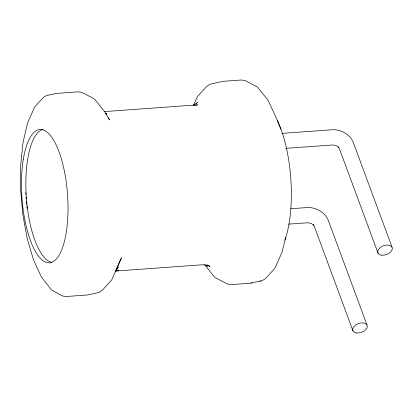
<?xml version="1.0" encoding="UTF-8"?>
<svg xmlns="http://www.w3.org/2000/svg" width="413" height="413" viewBox="0 0 413 413"><rect width="100%" height="100%" fill="white"/><g stroke="black" fill="none" stroke-linecap="round" stroke-linejoin="round"><path stroke-width="0.62" d="M285.739 237.527L281.893 252.549L275.311 267.433L273.757 269.596L265.91 278.094L264.439 279.358L261.868 280.695L250.03 283.235L231.719 284.562L227.702 284.139L216.67 278.496L214.301 276.88L204.502 264.47M115.934 270.293L121.37 257.996L111.691 279.962L102.677 289.88L100.297 291.697L98.475 292.528L87.551 294.965L65.177 296.58L61.965 295.723L51.475 289.905L41.403 276.973L33.499 259.834L27.217 238.59L22.875 214.941L20.65 189.965L20.691 165.37L23.035 142.351L27.485 123.234L34.661 106.957L43.592 97.21L46.447 95.589L56.235 93.457L77.587 91.862L81.604 92.285L92.631 97.927L95.005 99.548L104.804 111.954L109.605 119.894L108.077 117.922M193.377 105.692L197.14 97.246L198.163 95.723L206.629 86.544L209.897 84.273L222.767 81.346L241.078 80.019L244.961 80.442L257.5 87.071L267.939 100.07L275.93 117.122L280.974 129.243M116.208 269.772L118.407 266.819L116.337 269.059M196.283 103.782L197.522 102.434L193.15 105.48M115.361 271.351L118.686 270.056L116.915 270.438M194.745 105.475L197.693 104.84L104.566 111.587M259.983 281.181L260.939 280.985M251.006 283.122L251.976 282.92M281.867 133.384L331.856 129.765C340.524 129.248 349.692 134.039 353.187 142.17L392.03 247.17M285.693 148.339L333.152 144.953L336.332 145.681L338.913 147.482L338.33 146.858L339.305 148.448L378.029 253.128M290.788 208.73L306.813 207.569C315.48 207.052 324.644 211.843 328.144 219.974L366.987 324.974M288.677 224.114L308.108 222.757L311.288 223.485L313.87 225.286L313.286 224.662L314.262 226.252L352.986 330.932M115.583 271.057L202.029 264.795L206.077 265.043L209.923 266.349L207.249 264.914M105.263 113.234L106.864 114.096L105.738 113.472M206.51 265.399L207.326 266.385L206.185 264.909M277.397 120.792A76.875 26.293 85.9 0 1 284.856 240.108M51.532 262.317A66.839 22.86 85.9 0 1 26.22 195.576A66.839 22.86 85.9 0 1 43.226 129.352M27.16 208.482A75.801 25.926 85.9 0 1 26.866 205.958M26.659 204.053A75.801 25.926 85.9 0 1 26.417 201.492M26.2 198.932A75.801 25.926 85.9 0 1 26.055 197.006M25.89 194.451A75.801 25.926 85.9 0 1 25.787 192.546M23.262 159.552A66.839 22.86 85.9 0 0 47.681 262.745A66.839 22.86 85.9 0 0 63.308 166.227A66.839 22.86 85.9 0 0 23.262 159.552M381.607 255.167A7.62 4.631 -20.3 0 0 392.35 248.342A7.62 4.631 -20.3 0 0 381.127 246.938A7.62 4.631 -20.3 0 0 381.607 255.167M356.564 332.971A7.62 4.631 -20.3 0 0 367.307 326.146A7.62 4.631 -20.3 0 0 356.083 324.742A7.62 4.631 -20.3 0 0 356.564 332.971"/></g></svg>
